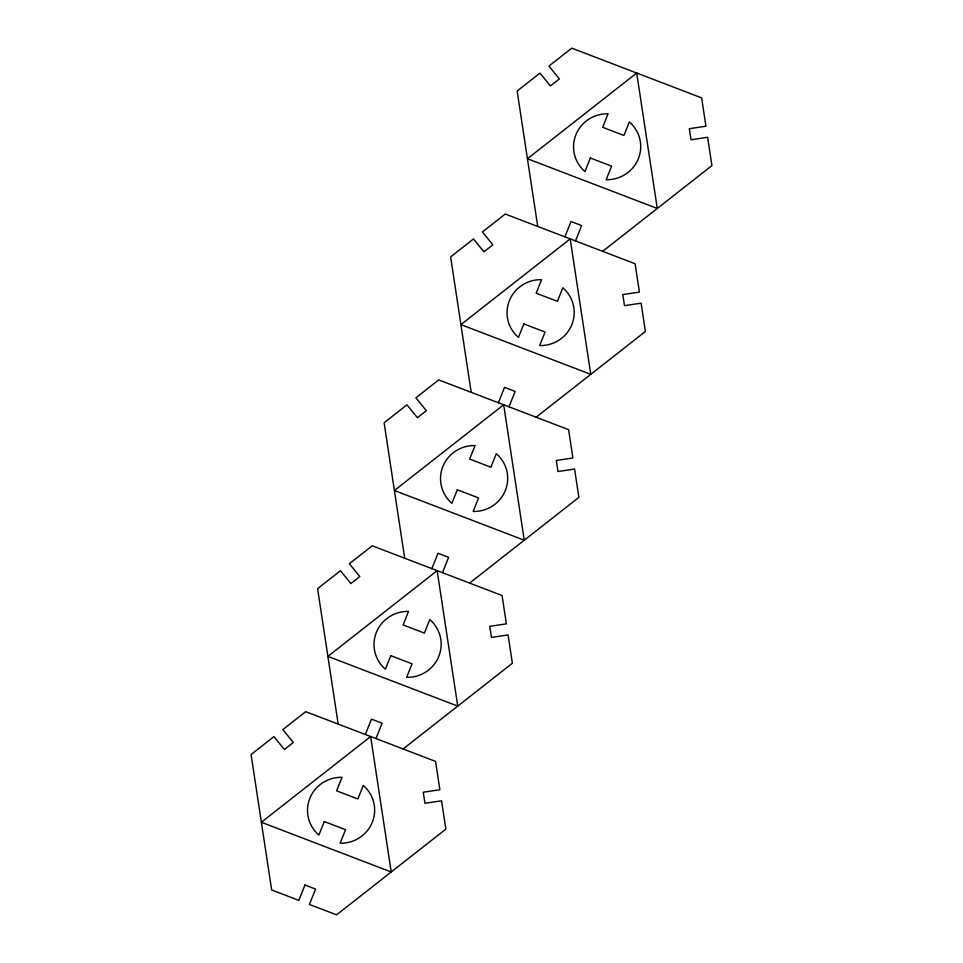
<?xml version="1.0" encoding="UTF-8"?>
<svg xmlns="http://www.w3.org/2000/svg" width="963" height="963" viewBox="0 0 963 963"><rect width="100%" height="100%" fill="white"/><g stroke="black" fill="none" stroke-linecap="round" stroke-linejoin="round"><path stroke-width="1.44" d="M365.326 734.504L371.489 719.144L382.106 723.213L375.955 738.573M431.845 568.627L438.009 553.268L448.626 557.336L442.462 572.684M498.365 402.739L504.516 387.379L515.145 391.447L508.982 406.807M564.872 236.862L571.035 221.502L581.652 225.571L575.501 240.931M602.645 251.331L711.922 165.6L707.612 137.276L691.013 139.779L689.327 128.705L705.927 126.201L701.63 97.877L571.781 48.15L548.922 66.074L559.371 78.93L550.439 85.948L539.99 73.092L517.143 91.016L537.727 226.461M536.138 417.208L645.403 331.489L641.093 303.164L624.493 305.656L622.808 294.582L639.42 292.078L635.111 263.754L505.262 214.027L482.415 231.951L492.863 244.819L483.92 251.825L473.471 238.968L450.624 256.892L471.208 392.338M469.619 583.084L578.883 497.365L574.586 469.041L557.974 471.545L556.301 460.458L572.901 457.967L568.591 429.642L438.743 379.916L415.896 397.839L426.344 410.695L417.412 417.713L406.964 404.845L384.117 422.769L404.689 558.227M403.1 748.973L512.376 663.242L508.067 634.918L491.467 637.422L489.782 626.347L506.382 623.843L502.084 595.519L372.236 545.792L349.388 563.716L359.825 576.572L350.893 583.59L340.445 570.734L317.597 588.658L338.182 724.104M324.302 821.559L318.873 835.077A33.585 32.959 -6.5 0 1 309.845 798.303A33.585 32.959 -6.5 0 1 342.046 777.31L336.617 790.84L357.863 798.965L363.28 785.435A33.585 32.959 -6.5 0 1 372.32 822.221A33.585 32.959 -6.5 0 1 340.12 843.215L345.536 829.685L324.302 821.559M390.809 655.671L385.393 669.201A33.585 32.959 -6.5 0 1 376.352 632.414A33.585 32.959 -6.5 0 1 408.553 611.421L403.136 624.951L424.37 633.088L429.799 619.558A33.585 32.959 -6.5 0 1 438.827 656.345A33.585 32.959 -6.5 0 1 406.627 677.338L412.056 663.808L390.809 655.671M457.329 489.794L451.9 503.324A33.585 32.959 -6.5 0 1 442.872 466.537A33.585 32.959 -6.5 0 1 475.072 445.544L469.643 459.074L490.889 467.211L496.318 453.681A33.585 32.959 -6.5 0 1 505.346 490.468A33.585 32.959 -6.5 0 1 473.146 511.461L478.575 497.931L457.329 489.794M523.848 323.917L518.419 337.435A33.585 32.959 -6.5 0 1 509.391 300.661A33.585 32.959 -6.5 0 1 541.591 279.667L536.162 293.197L557.408 301.323L562.825 287.793A33.585 32.959 -6.5 0 1 571.866 324.579A33.585 32.959 -6.5 0 1 539.665 345.573L545.082 332.042L523.848 323.917M590.355 158.028L584.938 171.558A33.585 32.959 -6.5 0 1 575.898 134.772A33.585 32.959 -6.5 0 1 608.098 113.778L602.682 127.309L623.916 135.446L629.345 121.916A33.585 32.959 -6.5 0 1 638.373 158.702A33.585 32.959 -6.5 0 1 606.172 179.696L611.601 166.166L590.355 158.028M304.97 885.021L298.819 900.381L271.662 889.981L251.078 754.535L273.925 736.611L284.374 749.467L293.318 742.461L282.869 729.593L305.716 711.669L435.565 761.396L439.874 789.72L423.263 792.224L424.948 803.298L441.56 800.807L445.857 829.131L336.593 914.85L309.436 904.45L315.599 889.09L304.97 885.021M636.699 73.019L527.435 158.739L657.284 208.465L636.699 73.019M570.192 238.896L460.916 324.615L590.764 374.342L570.192 238.896M503.673 404.773L394.409 490.504L524.257 540.231L503.673 404.773M437.154 570.662L327.889 656.381L457.738 706.108L437.154 570.662M370.647 736.539L261.37 822.258L391.219 871.984L370.647 736.539"/></g></svg>
